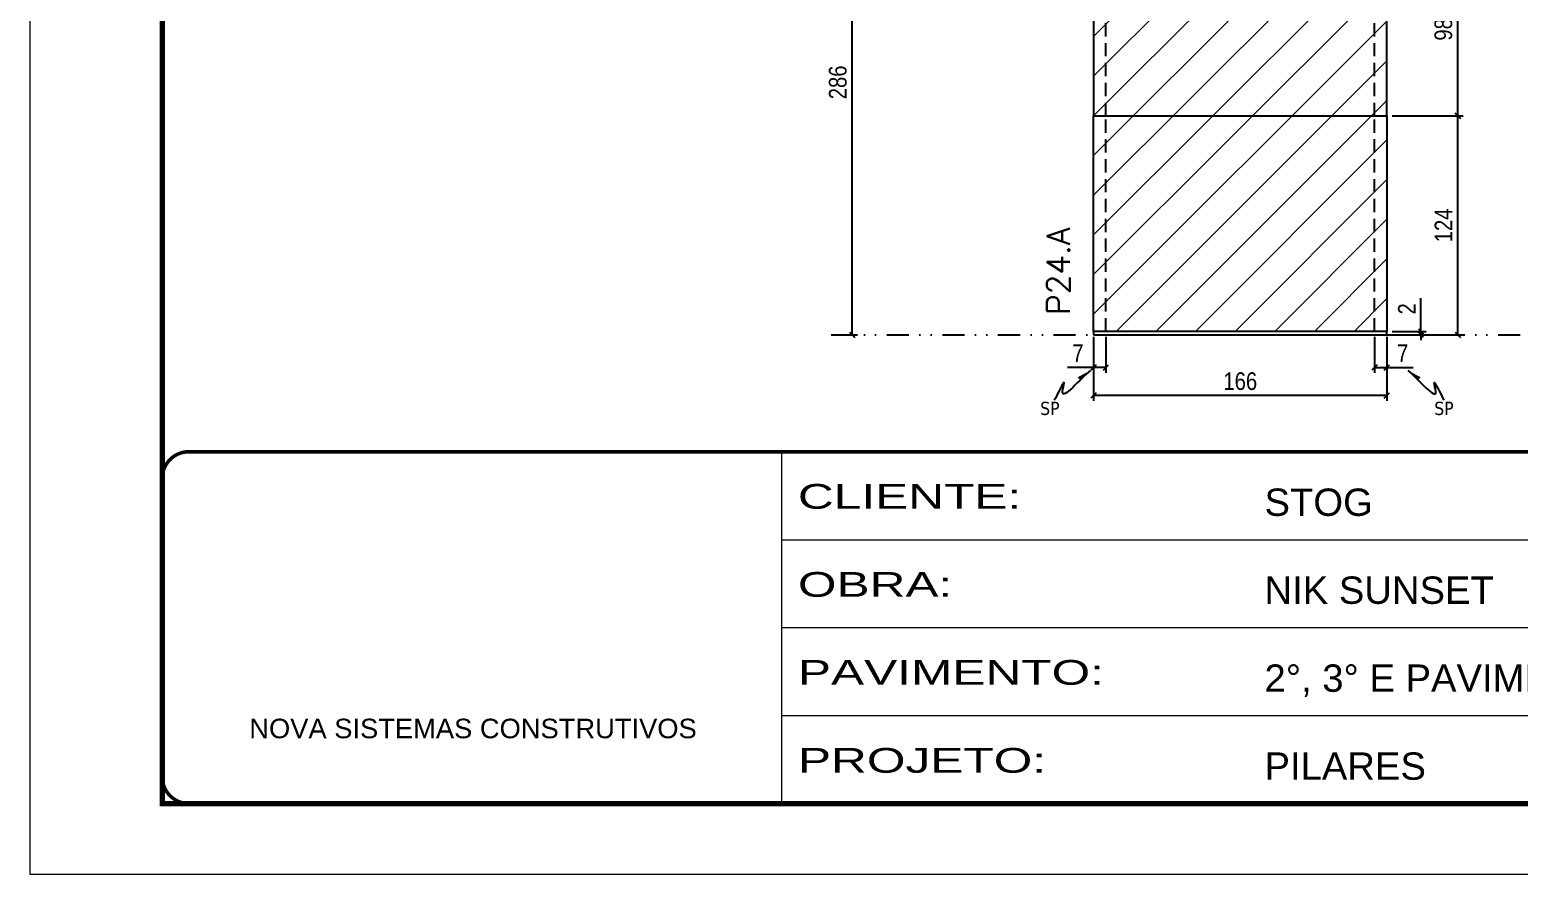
# Model space of a CAD drawing. Extents: x 808 to 7089, y -98 to 17032.
# Drawn here: x 808 to 1651, y 7942 to 8421 of the extents above; entities that cross this region are included whole.
import ezdxf

# ---------------------------------------------------------------- set-up
doc = ezdxf.new("R2010")
doc.units = 0
for name, pattern in [('CONTINUO', [0]), ('DASHED', [0.75, 0.5, -0.25]), ('DIVIDE2', [0.625, 0.25, -0.125, 0, -0.125, 0, -0.125]), ('HIDDEN', [0.375, 0.25, -0.125])]:
    doc.linetypes.add(name, pattern=pattern)
for name, color, linetype in [('COTA', 241, 'Continuous'), ('Nível', 160, 'Continuous'), ('Painéis', 200, 'Continuous'), ('Sarrafo de Pressão', 42, 'HIDDEN'), ('texto', 7, 'Continuous')]:
    doc.layers.add(name, color=color, linetype=linetype)
for name, color, linetype, lineweight in [('Folhas', 255, 'Continuous', 9), ('REAPROVEITAMENTO', 251, 'Continuous', 9), ('SARRAFO DE PRESSAO', 251, 'DASHED', 9), ('Texto Seção', 7, 'Continuous', 15)]:
    doc.layers.add(name, color=color, linetype=linetype, lineweight=lineweight)
doc.styles.add('ARIAL', font='arial.ttf')
doc.styles.add('COTA TECNICA', font='techl___.ttf', dxfattribs={"height": 10})
doc.styles.add('COTA TECNICA-50', font='techl___.ttf', dxfattribs={"height": 10})
doc.styles.add('REGUA-120', font='ROMANS.shx', dxfattribs={"height": 15})
doc.styles.get("Standard").update_dxf_attribs({"font": 'arial.ttf'})
doc.styles.add('Tecnologia', font='')
doc.styles.get('Tecnologia').set_extended_font_data('Forgotten Futurist')
doc.dimstyles.new('COTA PAINEL-50', dxfattribs={"dimtxt": 10, "dimasz": 3, "dimexe": 3, "dimexo": 3, "dimgap": 3, "dimtad": 1, "dimdec": 1, "dimzin": 12, "dimdsep": 46, "dimtxsty": 'COTA TECNICA-50', "dimblk1": 'OBLIQUE', "dimblk2": 'OBLIQUE', "dimsah": 1, "dimcen": 0.9, "dimclrd": 4, "dimclre": 4, "dimclrt": 240, "dimadec": 1, "dimazin": 3, "dimtfac": 1, "dimtdec": 1, "dimtmove": 0, "dimatfit": 3, "dimfxl": 1, "dimtolj": 1, "dimtzin": 12, "dimarcsym": 0})
doc.dimstyles.new('PAINEL', dxfattribs={"dimtxt": 10, "dimasz": 3, "dimexe": 3, "dimexo": 3, "dimgap": 3, "dimtad": 1, "dimdec": 1, "dimzin": 12, "dimdsep": 46, "dimtxsty": 'COTA TECNICA', "dimblk1": 'OBLIQUE', "dimblk2": 'OBLIQUE', "dimsah": 1, "dimcen": 0.9, "dimclrd": 4, "dimclre": 4, "dimclrt": 240, "dimadec": 1, "dimazin": 3, "dimtfac": 1, "dimtdec": 1, "dimtmove": 0, "dimatfit": 3, "dimfxl": 1, "dimtolj": 1, "dimtzin": 12, "dimarcsym": 0})
doc.dimstyles.get("Standard").update_dxf_attribs({"dimtxt": 0.18, "dimasz": 0.18, "dimexe": 0.18, "dimexo": 0.0625, "dimgap": 0.09, "dimtad": 0, "dimtih": 1, "dimtoh": 1, "dimdec": 4, "dimzin": 0, "dimdsep": 46, "dimtxsty": 'Standard', "dimcen": 0.09, "dimadec": 0, "dimazin": 0, "dimtfac": 1, "dimtdec": 4, "dimtofl": 0, "dimtmove": 0, "dimatfit": 3, "dimfxl": 1, "dimtolj": 1, "dimtzin": 0, "dimarcsym": 0})

# ---------------------------------------------------------------- blocks, each defined once
blk = doc.blocks.new('9999999999')
at = {"color": 30, "linetype": 'CONTINUO'}
for p, q in [((98564.56, 34230.21), (98564.56, 34429.45)), ((98564.56, 34379.64), (99583.98, 34379.64)), ((98564.56, 34329.83), (99487.98, 34329.83)), ((98564.56, 34280.02), (99487.98, 34280.02))]:
    blk.add_line(p, q, dxfattribs=at)
at = {"color": 30, "linetype": 'CONTINUO', "const_width": 2}
blk.add_lwpolyline([(99583.98, 34230.21), (99583.98, 34414.45, 0.414214), (99568.98, 34429.45), (98228.98, 34429.45, 0.414214), (98213.98, 34414.45), (98213.98, 34245.21, 0.414214), (98228.98, 34230.21), (99583.98, 34230.21)], format="xyb", dxfattribs=at)
at = {"layer": 'Folhas'}
blk.add_lwpolyline([(98138.98, 34190.21), (99623.98, 34190.21), (99623.98, 35240.21), (98138.98, 35240.21)], close=True, dxfattribs=at)
at = {"layer": 'Folhas', "color": 30, "const_width": 3}
blk.add_lwpolyline([(98213.98, 34230.21), (99583.98, 34230.21), (99583.98, 35200.21), (98213.98, 35200.21)], close=True, dxfattribs=at)
at = {"color": 7, "linetype": 'Continuous', "ltscale": 5, "style": 'ARIAL'}
for s, height, p in [('STOG', 15.483, (98837.68, 34393.13)), ('NIK SUNSET', 15.483, (98837.68, 34343.32)), ('2°, 3° E PAVIMENTO TIPO', 15.4829, (98837.68, 34293.51)), ('NOVA SISTEMAS CONSTRUTIVOS', 11.0592, (98263.19, 34267.21)), ('PILARES', 15.483, (98837.68, 34243.7))]:
    blk.add_text(s, height=height, dxfattribs=at).set_placement(p)
at = {"layer": 'Folhas', "color": 7, "style": 'Tecnologia', "width": 1.5}
for s, p in [('CLIENTE:', (98573.65, 34397.17)), ('OBRA:', (98573.65, 34347.31)), ('PAVIMENTO:', (98573.65, 34297.5)), ('PROJETO:', (98573.65, 34247.69))]:
    blk.add_text(s, height=14, dxfattribs=at).set_placement(p)
blk = doc.blocks.new('_Oblique')
at = {"color": 0, "linetype": 'ByBlock', "lineweight": -2}
blk.add_line((-0.5, -0.5), (0.5, 0.5), dxfattribs=at)
blk = doc.blocks.new('*D1799')
at = {"layer": 'COTA', "color": 4, "lineweight": -2, "transparency": 16777216}
for p, q in [((1264.71, 8533.86), (1276.57, 8533.86)), ((1273.57, 8247.86), (1273.57, 8533.86)), ((1264.71, 8247.86), (1276.57, 8247.86))]:
    blk.add_line(p, q, dxfattribs=at)
at = {"layer": 'Defpoints', "color": 0, "transparency": 16777216}
for p in [(1261.71, 8533.86), (1273.57, 8533.86), (1261.71, 8247.86)]:
    blk.add_point(p, dxfattribs=at)
at = {"layer": 'COTA', "color": 4, "lineweight": -2, "transparency": 16777216, "xscale": 3, "yscale": 3, "zscale": 3}
for p, rotation in [((1273.57, 8533.86), 90), ((1273.57, 8247.86), 270)]:
    blk.add_blockref('_Oblique', p, dxfattribs=dict(at, rotation=rotation))
at = {"layer": 'COTA', "color": 240, "transparency": 16777216, "insert": (1265.44, 8390.86), "char_height": 10, "attachment_point": 5, "rotation": 90, "style": 'COTA TECNICA-50'}
blk.add_mtext('\\A1;286', dxfattribs=at)
blk = doc.blocks.new('*D854')
at = {"layer": 'COTA', "color": 4, "lineweight": -2, "transparency": 16777216}
for p, q in [((1410.17, 8246.86), (1410.17, 8210.5)), ((1576.17, 8246.86), (1576.17, 8210.5)), ((1576.17, 8213.5), (1410.17, 8213.5))]:
    blk.add_line(p, q, dxfattribs=at)
at = {"layer": 'Defpoints', "color": 0, "transparency": 16777216}
for p in [(1410.17, 8249.86), (1576.17, 8249.86), (1410.17, 8213.5)]:
    blk.add_point(p, dxfattribs=at)
at = {"layer": 'COTA', "color": 4, "lineweight": -2, "transparency": 16777216, "xscale": 3, "yscale": 3, "zscale": 3, "rotation": 180}
blk.add_blockref('_Oblique', (1410.17, 8213.5), dxfattribs=at)
at = {"layer": 'COTA', "color": 4, "lineweight": -2, "transparency": 16777216, "xscale": 3, "yscale": 3, "zscale": 3}
blk.add_blockref('_Oblique', (1576.17, 8213.5), dxfattribs=at)
at = {"layer": 'COTA', "color": 240, "transparency": 16777216, "insert": (1493.17, 8221.61), "char_height": 10, "attachment_point": 5, "style": 'COTA TECNICA'}
blk.add_mtext('\\A1;166', dxfattribs=at)
blk = doc.blocks.new('*D855')
at = {"layer": 'COTA', "color": 4, "lineweight": -2, "transparency": 16777216}
for p, q in [((1569.17, 8246.86), (1569.17, 8226.35)), ((1576.17, 8244.86), (1576.17, 8226.35)), ((1569.17, 8229.35), (1576.17, 8229.35)), ((1576.17, 8229.35), (1590.91, 8229.35))]:
    blk.add_line(p, q, dxfattribs=at)
at = {"layer": 'Defpoints', "color": 0, "transparency": 16777216}
for p in [(1569.17, 8249.86), (1576.17, 8247.86), (1576.17, 8229.35)]:
    blk.add_point(p, dxfattribs=at)
at = {"layer": 'COTA', "color": 4, "lineweight": -2, "transparency": 16777216, "xscale": 3, "yscale": 3, "zscale": 3, "rotation": 180}
blk.add_blockref('_Oblique', (1569.17, 8229.35), dxfattribs=at)
at = {"layer": 'COTA', "color": 4, "lineweight": -2, "transparency": 16777216, "xscale": 3, "yscale": 3, "zscale": 3}
blk.add_blockref('_Oblique', (1576.17, 8229.35), dxfattribs=at)
at = {"layer": 'COTA', "color": 240, "transparency": 16777216, "insert": (1585.04, 8237.43), "char_height": 10, "attachment_point": 5, "style": 'COTA TECNICA-50'}
blk.add_mtext('\\A1;7', dxfattribs=at)
blk = doc.blocks.new('*D856')
at = {"layer": 'COTA', "color": 4, "lineweight": -2, "transparency": 16777216}
for p, q in [((1410.17, 8244.86), (1410.17, 8226.35)), ((1417.17, 8246.86), (1417.17, 8226.35)), ((1410.17, 8229.35), (1395.44, 8229.35)), ((1417.17, 8229.35), (1410.17, 8229.35))]:
    blk.add_line(p, q, dxfattribs=at)
at = {"layer": 'Defpoints', "color": 0, "transparency": 16777216}
for p in [(1410.17, 8247.86), (1417.17, 8249.86), (1410.17, 8229.35)]:
    blk.add_point(p, dxfattribs=at)
at = {"layer": 'COTA', "color": 4, "lineweight": -2, "transparency": 16777216, "xscale": 3, "yscale": 3, "zscale": 3, "rotation": 180}
blk.add_blockref('_Oblique', (1410.17, 8229.35), dxfattribs=at)
at = {"layer": 'COTA', "color": 4, "lineweight": -2, "transparency": 16777216, "xscale": 3, "yscale": 3, "zscale": 3}
blk.add_blockref('_Oblique', (1417.17, 8229.35), dxfattribs=at)
at = {"layer": 'COTA', "color": 240, "transparency": 16777216, "insert": (1401.31, 8237.43), "char_height": 10, "attachment_point": 5, "style": 'COTA TECNICA-50'}
blk.add_mtext('\\A1;7', dxfattribs=at)
blk = doc.blocks.new('*D857')
at = {"layer": 'COTA', "color": 4, "linetype": 'ByBlock', "lineweight": -2, "transparency": 16777216}
for p, q in [((1579.17, 8371.86), (1619.21, 8371.86)), ((1616.21, 8247.86), (1616.21, 8371.86)), ((1579.17, 8247.86), (1619.21, 8247.86))]:
    blk.add_line(p, q, dxfattribs=at)
at = {"layer": 'Defpoints', "color": 0, "linetype": 'ByBlock', "transparency": 16777216}
for p in [(1576.17, 8371.86), (1616.21, 8371.86), (1576.17, 8247.86)]:
    blk.add_point(p, dxfattribs=at)
at = {"layer": 'COTA', "color": 4, "linetype": 'ByBlock', "lineweight": -2, "transparency": 16777216, "xscale": 3, "yscale": 3, "zscale": 3}
for p, rotation in [((1616.21, 8371.86), 90), ((1616.21, 8247.86), 270)]:
    blk.add_blockref('_Oblique', p, dxfattribs=dict(at, rotation=rotation))
at = {"layer": 'COTA', "color": 240, "linetype": 'ByBlock', "transparency": 16777216, "insert": (1608.14, 8309.86), "char_height": 10, "attachment_point": 5, "rotation": 90, "style": 'COTA TECNICA'}
blk.add_mtext('\\A1;124', dxfattribs=at)
blk = doc.blocks.new('*D858')
at = {"layer": 'COTA', "color": 4, "lineweight": -2, "transparency": 16777216}
for p, q in [((1595.43, 8249.86), (1595.43, 8268.67)), ((1579.17, 8249.86), (1598.43, 8249.86)), ((1579.17, 8247.86), (1598.43, 8247.86)), ((1595.43, 8247.86), (1595.43, 8249.86)), ((1595.43, 8247.86), (1595.43, 8244.86))]:
    blk.add_line(p, q, dxfattribs=at)
at = {"layer": 'Defpoints', "color": 0, "transparency": 16777216}
for p in [(1576.17, 8249.86), (1576.17, 8247.86), (1595.43, 8247.86)]:
    blk.add_point(p, dxfattribs=at)
at = {"layer": 'COTA', "color": 4, "lineweight": -2, "transparency": 16777216, "xscale": 3, "yscale": 3, "zscale": 3}
for p, rotation in [((1595.43, 8249.86), 270), ((1595.43, 8247.86), 90)]:
    blk.add_blockref('_Oblique', p, dxfattribs=dict(at, rotation=rotation))
at = {"layer": 'COTA', "color": 240, "transparency": 16777216, "insert": (1587.43, 8262.61), "char_height": 10, "attachment_point": 5, "rotation": 90, "style": 'COTA TECNICA-50'}
blk.add_mtext('\\A1;2', dxfattribs=at)
blk = doc.blocks.new('*D859')
at = {"layer": 'COTA', "color": 4, "linetype": 'ByBlock', "lineweight": -2, "transparency": 16777216}
for p, q in [((1579.17, 8371.86), (1619.21, 8371.86)), ((1616.21, 8247.86), (1616.21, 8371.86)), ((1579.17, 8247.86), (1619.21, 8247.86))]:
    blk.add_line(p, q, dxfattribs=at)
at = {"layer": 'Defpoints', "color": 0, "linetype": 'ByBlock', "transparency": 16777216}
for p in [(1576.17, 8371.86), (1616.21, 8371.86), (1576.17, 8247.86)]:
    blk.add_point(p, dxfattribs=at)
at = {"layer": 'COTA', "color": 4, "linetype": 'ByBlock', "lineweight": -2, "transparency": 16777216, "xscale": 3, "yscale": 3, "zscale": 3}
for p, rotation in [((1616.21, 8371.86), 90), ((1616.21, 8247.86), 270)]:
    blk.add_blockref('_Oblique', p, dxfattribs=dict(at, rotation=rotation))
at = {"layer": 'COTA', "color": 240, "linetype": 'ByBlock', "transparency": 16777216, "insert": (1608.14, 8309.86), "char_height": 10, "attachment_point": 5, "rotation": 90, "style": 'COTA TECNICA'}
blk.add_mtext('\\A1;124', dxfattribs=at)
blk = doc.blocks.new('*D860')
at = {"layer": 'COTA', "color": 4, "lineweight": -2, "transparency": 16777216}
for p, q in [((1579.17, 8469.86), (1619.21, 8469.86)), ((1616.21, 8371.86), (1616.21, 8469.86)), ((1579.17, 8371.86), (1619.21, 8371.86))]:
    blk.add_line(p, q, dxfattribs=at)
at = {"layer": 'Defpoints', "color": 0, "transparency": 16777216}
for p in [(1576.17, 8469.86), (1616.21, 8469.86), (1576.17, 8371.86)]:
    blk.add_point(p, dxfattribs=at)
at = {"layer": 'COTA', "color": 4, "lineweight": -2, "transparency": 16777216, "xscale": 3, "yscale": 3, "zscale": 3}
for p, rotation in [((1616.21, 8469.86), 90), ((1616.21, 8371.86), 270)]:
    blk.add_blockref('_Oblique', p, dxfattribs=dict(at, rotation=rotation))
at = {"layer": 'COTA', "color": 240, "transparency": 16777216, "insert": (1608.11, 8420.86), "char_height": 10, "attachment_point": 5, "rotation": 90, "style": 'COTA TECNICA-50'}
blk.add_mtext('\\A1;98', dxfattribs=at)

msp = doc.modelspace()

# ---------------------------------------------------------------- hatches: boundary and pattern name
at = {"layer": 'REAPROVEITAMENTO', "linetype": 'ByBlock'}
h = msp.add_hatch(dxfattribs=at)
h.set_pattern_fill('ANSI31', color=256, scale=5, style=2)
h.set_pattern_definition([(45, (-2176, -804.538), (-11.22532, 11.22532), [])])
h.paths.add_polyline_path([(1576.17, 8469.86), (1410.17, 8469.86), (1410.17, 8249.86), (1576.17, 8249.86)])

# ---------------------------------------------------------------- linework, layer by layer
at = {"layer": 'Nível', "color": 4, "linetype": 'DIVIDE2', "ltscale": 50}
msp.add_line((1261.71, 8247.86), (2253.17, 8247.86), dxfattribs=at)
at = {"layer": 'Painéis'}
for p, q in [((1410.17, 8469.86), (1410.17, 8371.86)), ((1576.17, 8371.86), (1576.17, 8469.86))]:
    msp.add_line(p, q, dxfattribs=at)
for points in [[(1410.17, 8371.86), (1576.17, 8371.86), (1576.17, 8249.86), (1410.17, 8249.86)], [(1410.17, 8247.86), (1576.17, 8247.86), (1576.17, 8249.86), (1410.17, 8249.86)]]:
    msp.add_lwpolyline(points, close=True, dxfattribs=at)
at = {"layer": 'Sarrafo de Pressão', "ltscale": 30}
for p, q in [((1417.17, 8371.86), (1417.17, 8469.86)), ((1569.17, 8371.86), (1569.17, 8469.86)), ((1417.17, 8249.86), (1417.17, 8371.86)), ((1569.17, 8249.86), (1569.17, 8371.86))]:
    msp.add_line(p, q, dxfattribs=at)

# ---------------------------------------------------------------- block references
at = {"layer": 'SARRAFO DE PRESSAO', "color": 6, "linetype": 'ByBlock'}
msp.add_blockref('9999999999', (-97330.81, -26247.75), dxfattribs=at)

# ---------------------------------------------------------------- texts
at = {"layer": 'texto', "color": 0, "char_height": 7.5, "attachment_point": 5}
for insert in [(1385.4, 8206.19), (1608.42, 8206.19)]:
    msp.add_mtext('{\\fTahoma|b0|i0|c0|p34;\\C4;SP}', dxfattribs=dict(at, insert=insert))
at = {"layer": 'Texto Seção', "insert": (1396.7, 8259.12), "char_height": 13, "width": 285.3299, "attachment_point": 7, "rotation": 90, "style": 'REGUA-120'}
msp.add_mtext('P24.A', dxfattribs=at)

# ---------------------------------------------------------------- dimensions: what is measured, and where the dimension line sits
at = {"layer": 'COTA'}
for base, p1, p2, angle, picture, middle in [((1273.57, 8533.86), (1261.71, 8247.86), (1261.71, 8533.86), 90, '*D1799', (1265.44, 8390.86)), ((1616.21, 8469.86), (1576.17, 8371.86), (1576.17, 8469.86), 90, '*D860', (1608.11, 8420.86)), ((1410.17, 8229.35), (1417.17, 8249.86), (1410.17, 8247.86), 180, '*D856', (1401.31, 8237.43))]:
    dim = msp.add_linear_dim(base=base, p1=p1, p2=p2, angle=angle, dimstyle='COTA PAINEL-50', dxfattribs=at)
    dim.commit()
    dim.dimension.update_dxf_attribs({"geometry": picture, "text_midpoint": middle})
at = {"layer": 'COTA', "linetype": 'ByBlock'}
for picture in ['*D857', '*D859']:
    dim = msp.add_aligned_dim(p1=(1576.17, 8247.86), p2=(1576.17, 8371.86), distance=-40.04, dimstyle='PAINEL', dxfattribs=at)
    dim.commit()
    dim.dimension.update_dxf_attribs({"geometry": picture, "text_midpoint": (1608.14, 8309.86)})
at = {"layer": 'COTA'}
dim = msp.add_linear_dim(base=(1595.43, 8247.86), p1=(1576.17, 8249.86), p2=(1576.17, 8247.86), angle=90, dimstyle='COTA PAINEL-50', dxfattribs=at)
dim.commit()
dim.dimension.update_dxf_attribs({"geometry": '*D858', "text_midpoint": (1595.43, 8262.61), "dimtype": 160})
dim = msp.add_linear_dim(base=(1410.17, 8213.5), p1=(1576.17, 8249.86), p2=(1410.17, 8249.86), angle=180, dimstyle='PAINEL', override={"dimarcsym": 2}, dxfattribs=at)
dim.commit()
dim.dimension.update_dxf_attribs({"geometry": '*D854', "text_midpoint": (1493.17, 8221.61)})
dim = msp.add_linear_dim(base=(1576.17, 8229.35), p1=(1569.17, 8249.86), p2=(1576.17, 8247.86), dimstyle='COTA PAINEL-50', dxfattribs=at)
dim.commit()
dim.dimension.update_dxf_attribs({"geometry": '*D855', "text_midpoint": (1585.04, 8237.43)})

# ---------------------------------------------------------------- leaders
at = {"layer": 'COTA', "path_type": 1}
for points in [[(1408.35, 8227.68), (1392.56, 8215.85), (1393.49, 8220.66), (1387.93, 8210.88)], [(1588, 8227.68), (1603.79, 8215.85), (1602.86, 8220.66), (1608.42, 8210.88)]]:
    msp.add_leader(points, dimstyle='Standard', override={"dimasz": 8}, dxfattribs=at)

doc.saveas('drawing.dxf')
